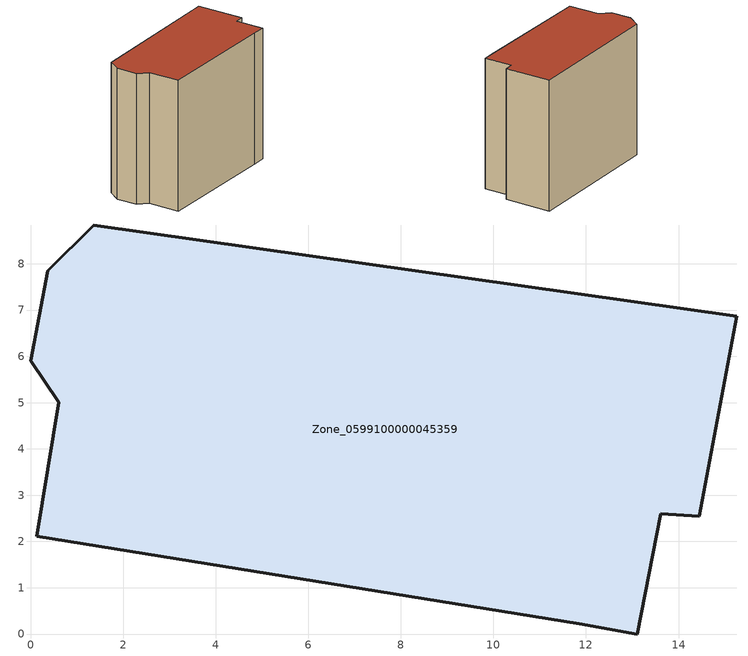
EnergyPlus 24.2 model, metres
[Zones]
Zone_0599100000045359
 floor ground (C_G): 0.37,7.85 1.36,8.84 15.26,6.87 14.45,2.54 13.62,2.6 13.11,0 11.85,0.22 0.13,2.11 0.61,5.01 0,5.91 z0
 wall outside (C_F): 1.36,8.84 0.37,7.85 0,5.91 0.61,5.01 0.13,2.11 11.85,0.22 13.11,0 13.62,2.6 14.45,2.54 15.26,6.87 1.36,8.84 z0:12.06
 roof outside (C_R): 13.11,0 13.62,2.6 14.45,2.54 15.26,6.87 1.36,8.84 0.37,7.85 0,5.91 0.61,5.01 0.13,2.11 11.85,0.22 z12.06
[BUILDING]
Pand.0599100000045359: North Axis=0; Terrain=City; Loads Convergence Tolerance Value=0.04; Temperature Convergence Tolerance Value=0.4; Solar Distribution=FullExterior; Maximum Number of Warmup Days=25; Minimum Number of Warmup Days=1
[Site:Location]
Rotterdam.The.Hague.AP_ZH_NLD Design_Conditions: Latitude=51.96; Longitude=4.45; Time Zone=1; Elevation=-4.5
[SITE:GROUNDTEMPERATURE:BUILDINGSURFACE]
18, 18, 18, 18, 18, 18, 18, 18, 18, 18, 18, 18
[MATERIAL] Thermal Absorptance=0.9; Solar Absorptance=0.7; Visible Absorptance=0.7
Name | Roughness | Thickness | Conductivity | Density | Specific Heat
G.TI.1946 | MediumSmooth | 0.15 | 1 | 540 | 1210
F.TI.1946 | Rough | 0.3 | 0.857143 | 1920 | 840
R.TI.1946 | MediumRough | 0.2 | 0.1 | 1500 | 1000
[CONSTRUCTION]
C_G: G.TI.1946
C_F: F.TI.1946
C_R: R.TI.1946
[ZONE]
Zone_0599100000045359: Type=1; Multiplier=1; Ceiling Height=Autocalculate; Volume=Autocalculate; Floor Area=autocalculate; Part of Total Floor Area=Yes
[ZONEINFILTRATION:DESIGNFLOWRATE]
Infil_Zone_0599100000045359: Zone or ZoneList or Space or SpaceList=Zone_0599100000045359; Schedule=AlwaysOn; Design Flow Rate Calculation Method=Flow/Area; Flow Rate per Floor Area=0.003; Constant Term Coefficient=1; Temperature Term Coefficient=0; Velocity Term Coefficient=0; Velocity Squared Term Coefficient=0
[HVACTEMPLATE:ZONE:IDEALLOADSAIRSYSTEM]
Zone_0599100000045359: Maximum Heating Supply Air Temperature=50; Minimum Cooling Supply Air Temperature=13; Maximum Heating Supply Air Humidity Ratio=0.0156; Minimum Cooling Supply Air Humidity Ratio=0.0077; Heating Limit=NoLimit; Cooling Limit=NoLimit; Dehumidification Control Type=ConstantSensibleHeatRatio; Cooling Sensible Heat Ratio=0.7; Dehumidification Setpoint=60; Humidification Control Type=None; Humidification Setpoint=30; Outdoor Air Method=None; Outdoor Air Flow Rate per Person=0.00944; Outdoor Air Flow Rate per Zone Floor Area=0; Outdoor Air Flow Rate per Zone=0; Demand Controlled Ventilation Type=None; Outdoor Air Economizer Type=NoEconomizer; Heat Recovery Type=None; Sensible Heat Recovery Effectiveness=0.7; Latent Heat Recovery Effectiveness=0.65
[ZONECONTROL:THERMOSTAT]
ThermostatControl_Zone_0599100000045359: Zone or ZoneList=Zone_0599100000045359; Control Type Schedule=DualSetpointControlType; Control 1=Thermostat_Zone_0599100000045359; Temperature Difference Between Cutout And Setpoint=0
[THERMOSTATSETPOINT:DUALSETPOINT]
Thermostat_Zone_0599100000045359: Heating Setpoint Temperature Schedule=HeatingSetpoint_Zone_0599100000045359; Cooling Setpoint Temperature Schedule=CoolingSetpoint_Zone_0599100000045359
[SCHEDULE:COMPACT]
HeatingSetpoint_Zone_0599100000045359: Through: 12/31, For: AllDays, Until: 24:00, 21
CoolingSetpoint_Zone_0599100000045359: Through: 12/31, For: AllDays, Until: 24:00, 24
DualSetpointControlType: Through: 12/31, For: AllDays, Until: 24:00, 4
AlwaysOn: Through: 12/31, For: AllDays, Until: 24:00, 1
